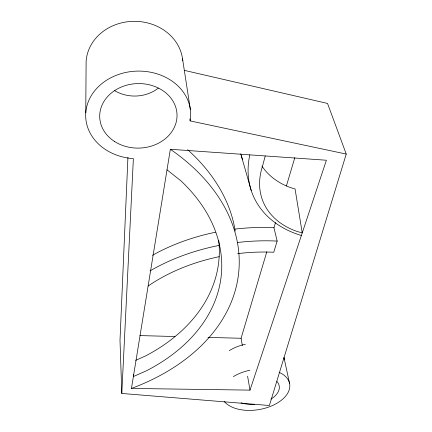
<?xml version="1.0" encoding="UTF-8"?>
<svg xmlns="http://www.w3.org/2000/svg" width="432" height="432" viewBox="0 0 432 432"><rect width="100%" height="100%" fill="white"/><g stroke="black" fill="none" stroke-linecap="round" stroke-linejoin="round"><path stroke-width="0.65" d="M85.763 112.855L86.119 61.36A48.427 42.563 0.2 0 1 134.114 21.33A48.427 42.563 0.2 0 1 182.758 60.826M127.926 157.394L119.999 340.297L121.797 393.455L269.384 405.513L346.237 154.067L327.532 103.442L184.378 70.378M121.797 393.455L133.38 158.63A52.52 43.832 -1.8 0 1 85.995 110.581A52.52 43.832 -1.8 0 1 144.952 71.393A52.52 43.832 -1.8 0 1 190.123 120.906L346.237 154.067M131.452 388.438L170.354 149.283L326.392 160.234L249.993 390.128L131.452 388.438A221.184 151.648 4 0 0 170.354 149.283M265.243 155.941L262.435 166.52A84.672 62.23 -20.5 0 0 297.108 231.455L302.238 232.918L295.067 188.978L290.11 187.456A81.491 62.775 -22.7 0 1 261.938 166.115M242.336 345.589L241.078 338.278L266.798 251.829M237.665 253.638A139.59 87.037 -9.5 0 1 273.731 252.256L277.15 241.083L273.958 227.767L275.492 222.615M286.405 185.927L294.835 157.61M135.675 360.364L145.838 355.795A197.991 137.911 4.3 0 0 218.727 240.381M139.887 335.588L174.965 336.523M208.019 337.397L241.078 338.278M167.011 169.83L180.9 180.841A201.895 138.089 3.9 0 1 146.761 370.629L133.385 376.553L133.294 374.614M241.283 155.698L251.224 190.496M289.526 383.265L283.991 357.637A33.631 20.396 -9.7 0 1 284.283 359.753M247.595 376.169L249.993 390.128M182.547 58.887L190.372 109.544M189.826 118.924L190.123 120.906M158.35 88.123A35.667 31.336 0.2 0 1 114.421 90.536M152.48 255.285A151.173 96.201 -9.5 0 1 215.471 232.249M235.019 229.09A151.173 96.201 -9.5 0 1 273.958 227.767M301.379 235.505A112.736 83.354 -22.4 0 1 249.82 154.856M148.095 286.043A139.59 87.037 -9.5 0 1 219.24 256.667M150.05 270.891A153.5 95.861 -9.5 0 1 218.97 245.441M237.546 242.498A153.5 95.861 -9.5 0 1 277.15 241.083M187.645 149.704A216.88 151.416 4.5 0 1 235.208 231.088M242.525 159.467A96.709 74.558 -22.8 0 1 240.759 153.776M229.295 350.644A33.631 20.396 -9.7 0 1 245.338 344.282M279.169 372.33A34.592 20.18 -9.6 0 1 275.432 404.093A34.592 20.18 -9.6 0 1 224.354 401.576M233.361 376.628A34.592 20.18 -9.6 0 1 249.896 370.235M276.901 381.429A23.976 13.986 -9.6 0 1 270.88 399.13M254.524 404.239A23.976 13.986 -9.6 0 1 240.997 402.77M114.653 141.561A38.68 32.265 -1.8 0 0 176.677 119.869A38.68 32.265 -1.8 0 0 123.763 86.103A38.68 32.265 -1.8 0 0 114.653 141.561"/></g></svg>
